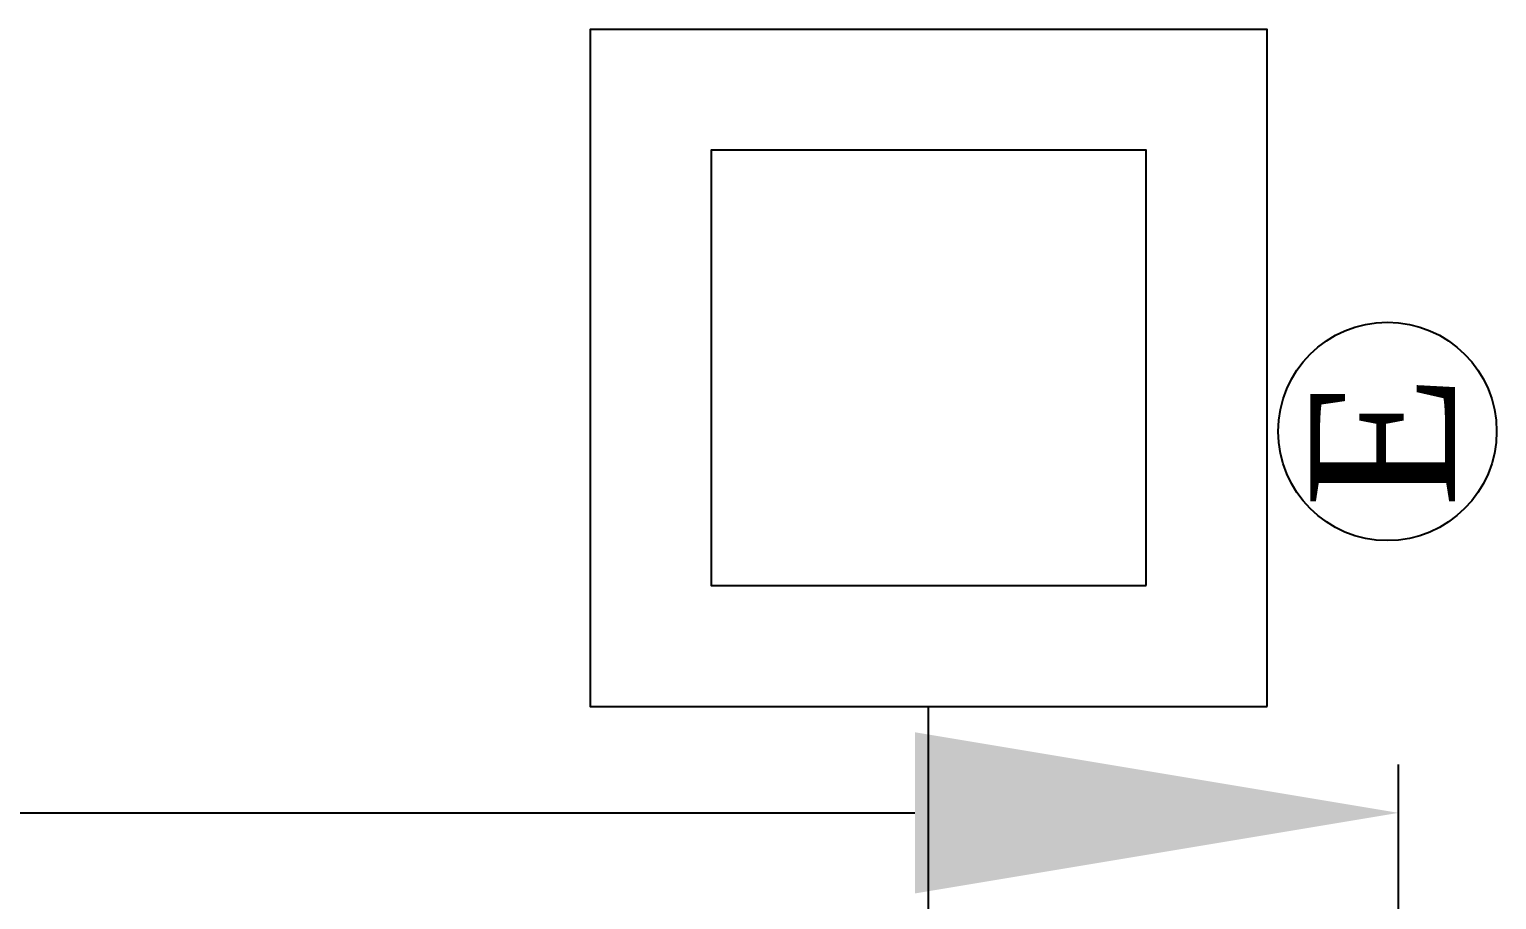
# Model space of a CAD drawing. Header units: millimetres. Extents: x -283029 to -254660, y -24907 to 10674.
# Drawn here: x -278883.3 to -278701.3, y -17707.9 to -17599.9 of the extents above; entities that cross this region are included whole.
import ezdxf

# ---------------------------------------------------------------- set-up
doc = ezdxf.new("R2010")
doc.units = ezdxf.units.MM
doc.header["$LTSCALE"] = 100
doc.header["$PDMODE"] = 3
doc.dimstyles.new('ISO-25', dxfattribs={"dimtxt": 18, "dimasz": 60, "dimexe": 6, "dimexo": 6, "dimgap": 15, "dimtad": 1, "dimdec": 0, "dimlunit": 3, "dimtxsty": 'Standard', "dimcen": 2.5, "dimclrd": 1, "dimclre": 1, "dimclrt": 1, "dimadec": 0, "dimazin": 0, "dimtfac": 1, "dimtdec": 0, "dimtmove": 0, "dimatfit": 3, "dimfxl": 1, "dimarcsym": 0})

# ---------------------------------------------------------------- blocks, each defined once
blk = doc.blocks.new('*D419')
at = {"color": 1, "lineweight": -2, "transparency": 16777216}
for p, q in [((-279151.11, -17724.62), (-279151.11, -17691.12)), ((-278713.47, -17714.84), (-278713.47, -17691.12)), ((-279091.11, -17697.12), (-278773.47, -17697.12))]:
    blk.add_line(p, q, dxfattribs=at)
at = {"color": 1, "transparency": 16777216}
for points in [[(-279091.11, -17687.12), (-279091.11, -17707.12), (-279151.11, -17697.12)], [(-278773.47, -17687.12), (-278773.47, -17707.12), (-278713.47, -17697.12)]]:
    blk.add_solid(points, dxfattribs=at)
at = {"layer": 'Defpoints', "color": 0, "transparency": 16777216}
for p in [(-278713.47, -17697.12), (-278713.47, -17720.84), (-279151.11, -17730.62)]:
    blk.add_point(p, dxfattribs=at)
at = {"color": 1, "transparency": 16777216, "insert": (-278932.29, -17673.12), "char_height": 18, "attachment_point": 5}
blk.add_mtext('36\'-6"', dxfattribs=at)

msp = doc.modelspace()

# ---------------------------------------------------------------- linework, layer by layer
msp.add_line((-278771.76, -17713.5), (-278771.76, -17683.92))
for points in [[(-278729.76, -17683.92), (-278729.76, -17599.92), (-278813.76, -17599.92), (-278813.76, -17683.92)], [(-278744.76, -17668.92), (-278744.76, -17614.92), (-278798.76, -17614.92), (-278798.76, -17668.92)]]:
    msp.add_lwpolyline(points, close=True)
at = {"color": 85, "true_color": 0x58ba48}
msp.add_circle((-278714.84, -17649.79), 13.55, dxfattribs=at)

# ---------------------------------------------------------------- texts
at = {"color": 85, "true_color": 0x58ba48, "insert": (-278724.42, -17642.7), "char_height": 17.9427, "attachment_point": 3, "rotation": 90}
msp.add_mtext_dynamic_manual_height_columns('{\\fTimes New Roman|b0|i0|c0|p18;E}', width=21.5621, gutter_width=6.23, heights=[0], dxfattribs=at)

# ---------------------------------------------------------------- dimensions: what is measured, and where the dimension line sits
at = {"color": 3}
dim = msp.add_linear_dim(base=(-278713.47, -17697.12), p1=(-279151.11, -17730.62), p2=(-278713.47, -17720.84), dimstyle='ISO-25', dxfattribs=at)
dim.commit()
dim.dimension.update_dxf_attribs({"geometry": '*D419', "text_midpoint": (-278932.29, -17673.12)})

doc.saveas('drawing.dxf')
